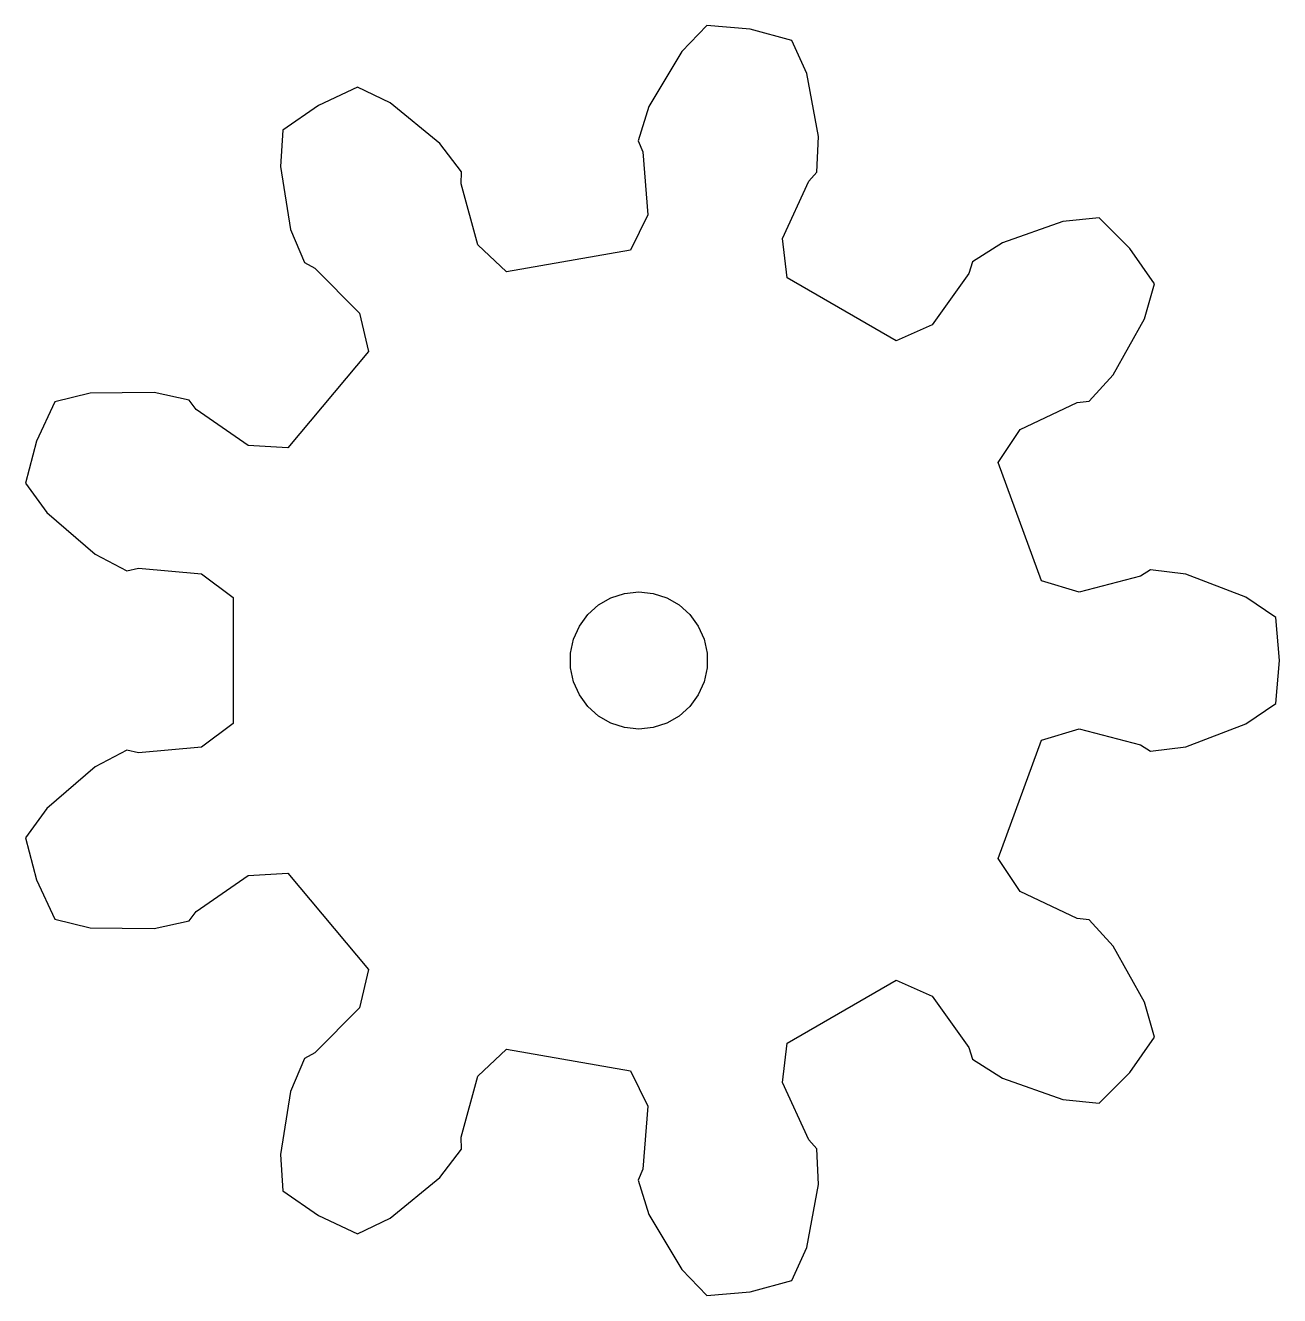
# Model space of a CAD drawing. Header units: metres. Extents: x -13.4 to 14, y -13.9 to 13.9.
import ezdxf

# ---------------------------------------------------------------- set-up
doc = ezdxf.new("R2010")
doc.units = ezdxf.units.M

msp = doc.modelspace()

# ---------------------------------------------------------------- linework, layer by layer
for p, q in [((1.489, 13.875), (0.938, 13.306)), ((2.432, 13.793), (1.489, 13.875)), ((3.347, 13.548), (2.432, 13.793)), ((3.67, 12.824), (3.347, 13.548)), ((0.938, 13.306), (0.222, 12.102)), ((3.93, 11.448), (3.67, 12.824)), ((-6.145, 12.529), (-7.003, 12.129)), ((-5.432, 12.183), (-6.145, 12.529)), ((-7.003, 12.129), (-7.778, 11.586)), ((-4.348, 11.296), (-5.432, 12.183)), ((0.222, 12.102), (-0.011, 11.356)), ((-7.778, 11.586), (-7.834, 10.796)), ((3.895, 10.668), (3.93, 11.448)), ((-3.873, 10.675), (-4.348, 11.296)), ((-0.011, 11.356), (0.089, 11.115)), ((0.089, 11.115), (0.201, 9.739)), ((-7.834, 10.796), (-7.609, 9.413)), ((-3.885, 10.415), (-3.873, 10.675)), ((3.718, 10.475), (3.895, 10.668)), ((-3.52, 9.083), (-3.885, 10.415)), ((3.142, 9.221), (3.718, 10.475)), ((0.201, 9.739), (-0.184, 8.967)), ((9.271, 9.59), (7.949, 9.128)), ((10.059, 9.672), (9.271, 9.59)), ((10.729, 9.003), (10.059, 9.672)), ((-7.609, 9.413), (-7.308, 8.692)), ((3.24, 8.363), (3.142, 9.221)), ((-2.894, 8.489), (-3.52, 9.083)), ((-0.184, 8.967), (-2.894, 8.489)), ((7.949, 9.128), (7.291, 8.707)), ((11.272, 8.227), (10.729, 9.003)), ((-7.308, 8.692), (-7.077, 8.572)), ((7.291, 8.707), (7.213, 8.458)), ((-7.077, 8.572), (-6.106, 7.59)), ((5.623, 6.987), (3.24, 8.363)), ((7.213, 8.458), (6.414, 7.331)), ((11.054, 7.465), (11.272, 8.227)), ((-6.106, 7.59), (-5.905, 6.751)), ((6.414, 7.331), (5.623, 6.987)), ((10.369, 6.243), (11.054, 7.465)), ((-5.905, 6.751), (-7.673, 4.643)), ((9.84, 5.668), (10.369, 6.243)), ((-11.992, 5.841), (-12.761, 5.648)), ((-10.591, 5.858), (-11.992, 5.841)), ((-9.829, 5.688), (-10.591, 5.858)), ((-12.761, 5.648), (-13.161, 4.79)), ((-9.671, 5.481), (-9.829, 5.688)), ((8.333, 5.044), (9.582, 5.635)), ((9.582, 5.635), (9.84, 5.668)), ((-8.535, 4.695), (-9.671, 5.481)), ((7.858, 4.324), (8.333, 5.044)), ((-13.161, 4.79), (-13.406, 3.876)), ((-7.673, 4.643), (-8.535, 4.695)), ((8.799, 1.738), (7.858, 4.324)), ((-13.406, 3.876), (-12.941, 3.234)), ((-12.941, 3.234), (-11.879, 2.32)), ((-11.879, 2.32), (-11.186, 1.961)), ((-11.186, 1.961), (-10.931, 2.018)), ((-10.931, 2.018), (-9.556, 1.89)), ((11.182, 1.983), (10.962, 1.842)), ((11.956, 1.883), (11.182, 1.983)), ((-9.556, 1.89), (-8.863, 1.376)), ((9.626, 1.493), (8.799, 1.738)), ((10.962, 1.842), (9.626, 1.493)), ((13.266, 1.387), (11.956, 1.883)), ((-0.61, 1.37), (-0.312, 1.467)), ((-0.312, 1.467), (0, 1.5)), ((0, 1.5), (0.312, 1.467)), ((0.312, 1.467), (0.61, 1.37)), ((-8.863, 1.376), (-8.863, -1.376)), ((-1.115, 1.004), (-0.882, 1.214)), ((-0.882, 1.214), (-0.61, 1.37)), ((0.61, 1.37), (0.882, 1.214)), ((0.882, 1.214), (1.115, 1.004)), ((13.923, 0.943), (13.266, 1.387)), ((-1.299, 0.75), (-1.115, 1.004)), ((1.115, 1.004), (1.299, 0.75)), ((14.006, 0), (13.923, 0.943)), ((-1.427, 0.464), (-1.299, 0.75)), ((1.299, 0.75), (1.427, 0.464)), ((-1.492, 0.157), (-1.427, 0.464)), ((1.427, 0.464), (1.492, 0.157)), ((-1.492, -0.157), (-1.492, 0.157)), ((1.492, 0.157), (1.492, -0.157)), ((13.923, -0.943), (14.006, 0)), ((-1.427, -0.464), (-1.492, -0.157)), ((1.492, -0.157), (1.427, -0.464)), ((-1.299, -0.75), (-1.427, -0.464)), ((1.427, -0.464), (1.299, -0.75)), ((-1.115, -1.004), (-1.299, -0.75)), ((1.299, -0.75), (1.115, -1.004)), ((-0.882, -1.214), (-1.115, -1.004)), ((1.115, -1.004), (0.882, -1.214)), ((13.266, -1.387), (13.923, -0.943)), ((-8.863, -1.376), (-9.556, -1.89)), ((-0.61, -1.37), (-0.882, -1.214)), ((-0.312, -1.467), (-0.61, -1.37)), ((0.61, -1.37), (0.312, -1.467)), ((0.882, -1.214), (0.61, -1.37)), ((11.956, -1.883), (13.266, -1.387)), ((0, -1.5), (-0.312, -1.467)), ((0.312, -1.467), (0, -1.5)), ((8.799, -1.738), (9.626, -1.493)), ((9.626, -1.493), (10.962, -1.842)), ((-9.556, -1.89), (-10.931, -2.018)), ((7.858, -4.324), (8.799, -1.738)), ((10.962, -1.842), (11.182, -1.983)), ((11.182, -1.983), (11.956, -1.883)), ((-11.186, -1.961), (-11.879, -2.32)), ((-10.931, -2.018), (-11.186, -1.961)), ((-11.879, -2.32), (-12.941, -3.234)), ((-12.941, -3.234), (-13.406, -3.876)), ((-13.406, -3.876), (-13.161, -4.79)), ((8.333, -5.044), (7.858, -4.324)), ((-9.671, -5.481), (-8.535, -4.695)), ((-8.535, -4.695), (-7.673, -4.643)), ((-7.673, -4.643), (-5.905, -6.751)), ((-13.161, -4.79), (-12.761, -5.648)), ((9.582, -5.635), (8.333, -5.044)), ((-9.829, -5.688), (-9.671, -5.481)), ((-12.761, -5.648), (-11.992, -5.841)), ((-10.591, -5.858), (-9.829, -5.688)), ((9.84, -5.668), (9.582, -5.635)), ((10.369, -6.243), (9.84, -5.668)), ((-11.992, -5.841), (-10.591, -5.858)), ((11.054, -7.465), (10.369, -6.243)), ((-5.905, -6.751), (-6.106, -7.59)), ((3.24, -8.363), (5.623, -6.987)), ((5.623, -6.987), (6.414, -7.331)), ((6.414, -7.331), (7.213, -8.458)), ((11.272, -8.227), (11.054, -7.465)), ((-6.106, -7.59), (-7.077, -8.572)), ((10.729, -9.003), (11.272, -8.227)), ((-7.077, -8.572), (-7.308, -8.692)), ((-3.52, -9.083), (-2.894, -8.489)), ((-2.894, -8.489), (-0.184, -8.967)), ((3.142, -9.221), (3.24, -8.363)), ((7.213, -8.458), (7.291, -8.707)), ((-7.308, -8.692), (-7.609, -9.413)), ((7.291, -8.707), (7.949, -9.128)), ((-3.885, -10.415), (-3.52, -9.083)), ((-0.184, -8.967), (0.201, -9.739)), ((7.949, -9.128), (9.271, -9.59)), ((10.059, -9.672), (10.729, -9.003)), ((-7.609, -9.413), (-7.834, -10.796)), ((3.718, -10.475), (3.142, -9.221)), ((9.271, -9.59), (10.059, -9.672)), ((0.201, -9.739), (0.089, -11.115)), ((-3.873, -10.675), (-3.885, -10.415)), ((3.895, -10.668), (3.718, -10.475)), ((-7.834, -10.796), (-7.778, -11.586)), ((-4.348, -11.296), (-3.873, -10.675)), ((3.93, -11.448), (3.895, -10.668)), ((-5.432, -12.183), (-4.348, -11.296)), ((0.089, -11.115), (-0.011, -11.356)), ((-0.011, -11.356), (0.222, -12.102)), ((-7.778, -11.586), (-7.003, -12.129)), ((3.67, -12.824), (3.93, -11.448)), ((-7.003, -12.129), (-6.145, -12.529)), ((-6.145, -12.529), (-5.432, -12.183)), ((0.222, -12.102), (0.938, -13.306)), ((3.347, -13.548), (3.67, -12.824)), ((0.938, -13.306), (1.489, -13.875)), ((2.432, -13.793), (3.347, -13.548)), ((1.489, -13.875), (2.432, -13.793))]:
    msp.add_line(p, q)

doc.saveas('drawing.dxf')
